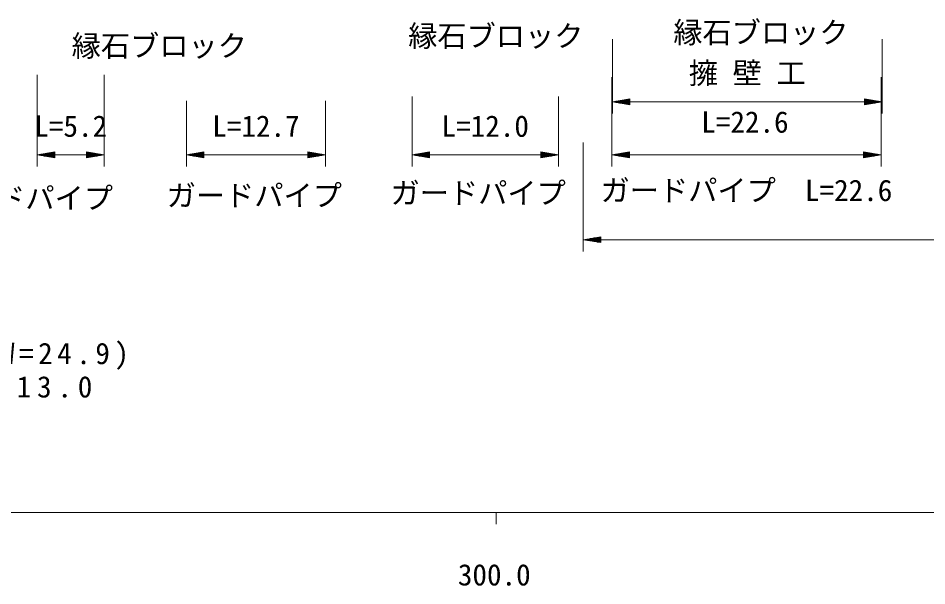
# Model space of a CAD drawing. Units: millimetres, scale not verified. Extents: x 40000 to 680000, y 20000 to 380000.
# Drawn here: x 327082 to 404880, y 198715 to 247362 of the extents above; entities that cross this region are included whole.
import ezdxf
from ezdxf.enums import TextEntityAlignment as Align

# ---------------------------------------------------------------- set-up
doc = ezdxf.new("R2010")
doc.units = ezdxf.units.MM
doc.header["$LTSCALE"] = 1000
doc.layers.add('M-STR-HTXT', color=7, linetype='Continuous', lineweight=13)
doc.layers.add('M-TTL-BAND', color=7, linetype='Continuous', lineweight=13)
doc.styles.add('ＭＳ ゴシック', font='')
doc.styles.get('ＭＳ ゴシック').set_extended_font_data('MS Gothic')

msp = doc.modelspace()

# ---------------------------------------------------------------- linework, layer by layer
at = {"layer": 'M-STR-HTXT'}
for p, q in [((377958, 245573), (377958, 239191)), ((401053, 245573), (401053, 239191)), ((328720, 242491), (328720, 234645)), ((334440, 242491), (334440, 234645)), ((377920, 242291), (377920, 234645)), ((400965, 242291), (400965, 234645)), ((360811, 240645), (360811, 234645)), ((373331, 240645), (373331, 234645)), ((377958, 240191), (379458, 240441)), ((379458, 239941), (379458, 240441)), ((401053, 240191), (399553, 240441)), ((399553, 240441), (399553, 239941)), ((341490, 240279), (341490, 234645)), ((353395, 240279), (353395, 234645)), ((377958, 240191), (379458, 239941)), ((377958, 240191), (379458, 240191)), ((379458, 240241), (378258, 240241)), ((379458, 240141), (378258, 240141)), ((378558, 240291), (379458, 240291)), ((378558, 240091), (379458, 240091)), ((379458, 240341), (378858, 240341)), ((379458, 240041), (378858, 240041)), ((379158, 240391), (379458, 240391)), ((379158, 239991), (379458, 239991)), ((379458, 240191), (399553, 240191)), ((399853, 240391), (399553, 240391)), ((399553, 240341), (400153, 240341)), ((400453, 240291), (399553, 240291)), ((399553, 240241), (400753, 240241)), ((401053, 240191), (399553, 239941)), ((401053, 240191), (399553, 240191)), ((399553, 240141), (400753, 240141)), ((400453, 240091), (399553, 240091)), ((399553, 240041), (400153, 240041)), ((399853, 239991), (399553, 239991)), ((375465, 236702), (375465, 227376)), ((328720, 235645), (330220, 235895)), ((329320, 235745), (330220, 235745)), ((330220, 235795), (329620, 235795)), ((329920, 235845), (330220, 235845)), ((330220, 235395), (330220, 235895)), ((334440, 235645), (332940, 235895)), ((332940, 235895), (332940, 235395)), ((333240, 235845), (332940, 235845)), ((332940, 235795), (333540, 235795)), ((333840, 235745), (332940, 235745)), ((341490, 235645), (342990, 235895)), ((342090, 235745), (342990, 235745)), ((342990, 235795), (342390, 235795)), ((342690, 235845), (342990, 235845)), ((342990, 235395), (342990, 235895)), ((353395, 235645), (351895, 235895)), ((351895, 235895), (351895, 235395)), ((352195, 235845), (351895, 235845)), ((351895, 235795), (352495, 235795)), ((352795, 235745), (351895, 235745)), ((360811, 235645), (362311, 235895)), ((361411, 235745), (362311, 235745)), ((362311, 235795), (361711, 235795)), ((362011, 235845), (362311, 235845)), ((362311, 235395), (362311, 235895)), ((373331, 235645), (371831, 235895)), ((371831, 235895), (371831, 235395)), ((372131, 235845), (371831, 235845)), ((371831, 235795), (372431, 235795)), ((372731, 235745), (371831, 235745)), ((377920, 235645), (379420, 235895)), ((378520, 235745), (379420, 235745)), ((379420, 235795), (378820, 235795)), ((379120, 235845), (379420, 235845)), ((379420, 235395), (379420, 235895)), ((400965, 235645), (399465, 235895)), ((399465, 235895), (399465, 235395)), ((399765, 235845), (399465, 235845)), ((399465, 235795), (400065, 235795)), ((400365, 235745), (399465, 235745)), ((328720, 235645), (330220, 235395)), ((328720, 235645), (330220, 235645)), ((330220, 235695), (329020, 235695)), ((330220, 235595), (329020, 235595)), ((329320, 235545), (330220, 235545)), ((330220, 235495), (329620, 235495)), ((329920, 235445), (330220, 235445)), ((330220, 235645), (332940, 235645)), ((332940, 235695), (334140, 235695)), ((334440, 235645), (332940, 235395)), ((334440, 235645), (332940, 235645)), ((332940, 235595), (334140, 235595)), ((333840, 235545), (332940, 235545)), ((332940, 235495), (333540, 235495)), ((333240, 235445), (332940, 235445)), ((341490, 235645), (342990, 235395)), ((341490, 235645), (342990, 235645)), ((342990, 235695), (341790, 235695)), ((342990, 235595), (341790, 235595)), ((342090, 235545), (342990, 235545)), ((342990, 235495), (342390, 235495)), ((342690, 235445), (342990, 235445)), ((342990, 235645), (351895, 235645)), ((351895, 235695), (353095, 235695)), ((353395, 235645), (351895, 235395)), ((353395, 235645), (351895, 235645)), ((351895, 235595), (353095, 235595)), ((352795, 235545), (351895, 235545)), ((351895, 235495), (352495, 235495)), ((352195, 235445), (351895, 235445)), ((360811, 235645), (362311, 235395)), ((360811, 235645), (362311, 235645)), ((362311, 235695), (361111, 235695)), ((362311, 235595), (361111, 235595)), ((361411, 235545), (362311, 235545)), ((362311, 235495), (361711, 235495)), ((362011, 235445), (362311, 235445)), ((362311, 235645), (371831, 235645)), ((371831, 235695), (373031, 235695)), ((373331, 235645), (371831, 235395)), ((373331, 235645), (371831, 235645)), ((371831, 235595), (373031, 235595)), ((372731, 235545), (371831, 235545)), ((371831, 235495), (372431, 235495)), ((372131, 235445), (371831, 235445)), ((377920, 235645), (379420, 235395)), ((377920, 235645), (379420, 235645)), ((379420, 235695), (378220, 235695)), ((379420, 235595), (378220, 235595)), ((378520, 235545), (379420, 235545)), ((379420, 235495), (378820, 235495)), ((379120, 235445), (379420, 235445)), ((379420, 235645), (399465, 235645)), ((399465, 235695), (400665, 235695)), ((400965, 235645), (399465, 235395)), ((400965, 235645), (399465, 235645)), ((399465, 235595), (400665, 235595)), ((400365, 235545), (399465, 235545)), ((399465, 235495), (400065, 235495)), ((399765, 235445), (399465, 235445)), ((375465, 228376), (376965, 228626)), ((375465, 228376), (376965, 228126)), ((375465, 228376), (376965, 228376)), ((376965, 228426), (375765, 228426)), ((376965, 228326), (375765, 228326)), ((376065, 228476), (376965, 228476)), ((376065, 228276), (376965, 228276)), ((376965, 228526), (376365, 228526)), ((376965, 228226), (376365, 228226)), ((376665, 228576), (376965, 228576)), ((376665, 228176), (376965, 228176)), ((376965, 228126), (376965, 228626)), ((376965, 228376), (569503, 228376))]:
    msp.add_line(p, q, dxfattribs=at)
at = {"layer": 'M-TTL-BAND'}
for p, q in [((40000, 205000), (579000, 205000)), ((368000, 205000), (368000, 204000))]:
    msp.add_line(p, q, dxfattribs=at)

# ---------------------------------------------------------------- texts
at = {"layer": 'M-STR-HTXT', "style": 'ＭＳ ゴシック'}
for s, p in [('縁石ブロック', (367977, 244370)), ('縁石ブロック', (390673, 244669)), ('縁石ブロック', (339162, 243522)), ('擁 壁 工', (389505, 241191)), ('L=5.2', (331580, 236645)), ('L=12.7', (347442, 236645)), ('L=12.0', (367071, 236645)), ('L=22.6', (389307, 236998)), ('ガードパイプ', (366468, 230914)), ('ガードパイプ  L=22.6', (389438, 231139)), ('ガードパイプ', (327696, 230480)), ('ガードパイプ', (347299, 230704))]:
    msp.add_text(s, height=1833, dxfattribs=at).set_placement(p, align=Align.BOTTOM_CENTER)
at = {"layer": 'M-STR-HTXT', "char_height": 1832, "attachment_point": 7, "style": 'ＭＳ ゴシック'}
for s, insert in [('\\T1.31;橋長・幅員\u3000L=10.8(W=24.9)', (294457, 217227)), ('\\T1.4;13.0', (326952, 214825))]:
    msp.add_mtext(s, dxfattribs=dict(at, insert=insert))
at = {"layer": 'M-TTL-BAND', "style": 'ＭＳ ゴシック'}
msp.add_text('300.0', height=1833, dxfattribs=at).set_placement((367844, 198195), align=Align.BOTTOM_CENTER)

doc.saveas('drawing.dxf')
